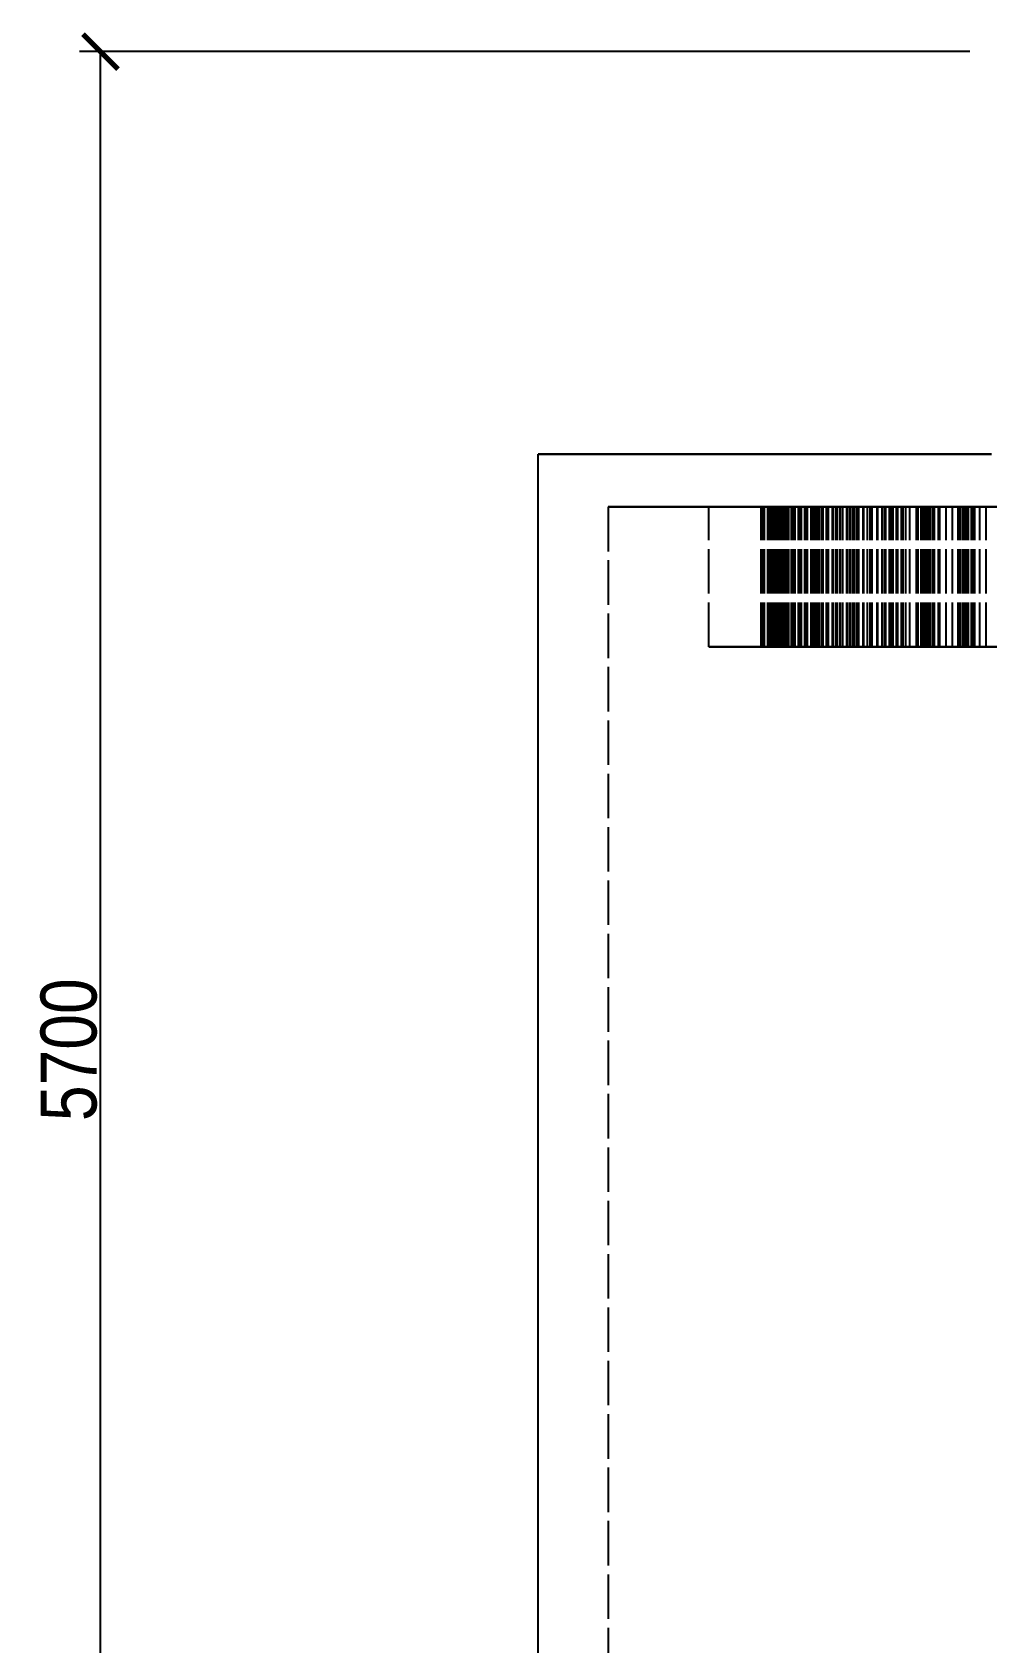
# Model space of a CAD drawing. Header units: millimetres. Extents: x -13 to 276, y -50 to 157.
# Drawn here: x -13.2 to 14.07, y 110.58 to 156.56 of the extents above; entities that cross this region are included whole.
import ezdxf

# ---------------------------------------------------------------- set-up
doc = ezdxf.new("R2010")
doc.units = ezdxf.units.MM
doc.linetypes.add('DASHED', pattern=[1.524, 1.27, -0.254])
for name, color, linetype in [('DIMS', 3, 'CONTINUOUS'), ('HIDDEN', 8, 'DASHED'), ('VISIBLE', 7, 'CONTINUOUS')]:
    doc.layers.add(name, color=color, linetype=linetype)
doc.styles.add('OpenSansCondensed-Light', font='OpenSansCondensed-Light.ttf')
doc.dimstyles.new('EZDXF', dxfattribs={"dimtxt": 0.25, "dimasz": 0.175, "dimexe": 0.375, "dimexo": 0.125, "dimgap": 0.1, "dimtad": 1, "dimlfac": 100, "dimzin": 12, "dimdsep": 46, "dimtxsty": 'OpenSansCondensed-Light', "dimblk": 'ARCHTICK', "dimcen": 2.5, "dimazin": 3, "dimtfac": 0.5, "dimtmove": 2, "dimatfit": 3})

# ---------------------------------------------------------------- blocks, each defined once
blk = doc.blocks.new('_ARCHTICK')
at = {"color": 0, "linetype": 'BYBLOCK', "const_width": 0.15}
blk.add_lwpolyline([(-0.5, -0.5), (0.5, 0.5)], dxfattribs=at)

msp = doc.modelspace()

# ---------------------------------------------------------------- linework, layer by layer
at = {"layer": 'HIDDEN'}
for points in [[(1.25, 144.51), (2.0119, 144.51), (2.77381, 144.51), (3.53571, 144.51), (4.29762, 144.51), (5.05952, 144.51), (5.82143, 144.51), (6.58333, 144.51), (7.34524, 144.51), (8.10714, 144.51), (8.86905, 144.51), (9.63095, 144.51), (10.39286, 144.51), (11.15476, 144.51), (11.91667, 144.51), (12.67857, 144.51), (13.44048, 144.51), (14.20238, 144.51)], [(14.4246, 143.01), (13.72619, 143.01), (13.02778, 143.01), (12.32937, 143.01), (11.63095, 143.01), (10.93254, 143.01), (10.23413, 143.01), (9.53571, 143.01), (8.8373, 143.01), (8.13889, 143.01), (7.44048, 143.01), (6.74206, 143.01), (6.04365, 143.01), (5.34524, 143.01), (4.64683, 143.01), (3.94841, 143.01), (3.25, 143.01)], [(3.25, 143.01), (3.94841, 143.01), (4.64683, 143.01), (5.34524, 143.01), (6.04365, 143.01), (6.74206, 143.01), (7.44048, 143.01), (8.13889, 143.01), (8.8373, 143.01), (9.53571, 143.01), (10.23413, 143.01), (10.93254, 143.01), (11.63095, 143.01), (12.32937, 143.01), (13.02778, 143.01), (13.72619, 143.01), (14.4246, 143.01)], [(3.25, 143.01), (3.25, 104.01)], [(14.625, 143.01), (14.01786, 143.01), (13.41071, 143.01), (12.80357, 143.01), (12.19643, 143.01), (11.58929, 143.01), (10.98214, 143.01), (10.375, 143.01), (9.76786, 143.01), (9.16071, 143.01), (8.55357, 143.01), (7.94643, 143.01), (7.33929, 143.01), (6.73214, 143.01), (6.125, 143.01)], [(6.125, 143.01), (6.73214, 143.01), (7.33929, 143.01), (7.94643, 143.01), (8.55357, 143.01), (9.16071, 143.01), (9.76786, 143.01), (10.375, 143.01), (10.98214, 143.01), (11.58929, 143.01), (12.19643, 143.01), (12.80357, 143.01), (13.41071, 143.01), (14.01786, 143.01), (14.625, 143.01)], [(6.125, 139.01), (6.125, 143.01)], [(7.8143, 143.01), (7.6258, 143.01)], [(7.6258, 143.01), (7.8143, 143.01)], [(7.6258, 139.01), (7.6258, 143.01)], [(7.6258, 139.01), (7.6258, 143.01)], [(7.71648, 143.01), (7.68548, 143.01)], [(7.68548, 143.01), (7.86556, 143.01)], [(7.86556, 143.01), (7.68548, 143.01)], [(7.68548, 143.01), (7.71648, 143.01)], [(7.68548, 139.01), (7.68548, 143.01)], [(7.68548, 139.01), (7.68548, 143.01)], [(7.91179, 143.01), (7.71648, 143.01)], [(7.71648, 143.01), (7.91179, 143.01)], [(7.71648, 139.01), (7.71648, 143.01)], [(7.71648, 139.01), (7.71648, 143.01)], [(8.00309, 143.01), (7.8143, 143.01)], [(7.8143, 143.01), (8.00309, 143.01)], [(7.8143, 139.01), (7.8143, 143.01)], [(7.8143, 139.01), (7.8143, 143.01)], [(7.86556, 143.01), (8.04653, 143.01)], [(8.04653, 143.01), (7.86556, 143.01)], [(7.86556, 139.01), (7.86556, 143.01)], [(7.86556, 139.01), (7.86556, 143.01)], [(7.95675, 143.01), (7.89502, 143.01)], [(7.89502, 143.01), (8.06515, 143.01)], [(8.06515, 143.01), (7.89502, 143.01)], [(7.89502, 143.01), (7.95675, 143.01)], [(7.89502, 139.01), (7.89502, 143.01)], [(7.89502, 139.01), (7.89502, 143.01)], [(8.1068, 143.01), (7.91179, 143.01)], [(7.91179, 143.01), (8.1068, 143.01)], [(7.91179, 139.01), (7.91179, 143.01)], [(7.91179, 139.01), (7.91179, 143.01)], [(8.1572, 143.01), (7.95675, 143.01)], [(7.95675, 143.01), (8.1572, 143.01)], [(7.95675, 139.01), (7.95675, 143.01)], [(7.95675, 139.01), (7.95675, 143.01)], [(8.1921, 143.01), (8.00309, 143.01)], [(8.00309, 143.01), (8.1921, 143.01)], [(8.00309, 139.01), (8.00309, 143.01)], [(8.00309, 139.01), (8.00309, 143.01)], [(8.04653, 143.01), (8.22832, 143.01)], [(8.22832, 143.01), (8.04653, 143.01)], [(8.04653, 139.01), (8.04653, 143.01)], [(8.04653, 139.01), (8.04653, 143.01)], [(8.06515, 143.01), (8.23674, 143.01)], [(8.23674, 143.01), (8.06515, 143.01)], [(8.06515, 139.01), (8.06515, 143.01)], [(8.06515, 139.01), (8.06515, 143.01)], [(8.30141, 143.01), (8.1068, 143.01)], [(8.1068, 143.01), (8.30141, 143.01)], [(8.1068, 139.01), (8.1068, 143.01)], [(8.1068, 139.01), (8.1068, 143.01)], [(8.35677, 143.01), (8.1572, 143.01)], [(8.1572, 143.01), (8.35677, 143.01)], [(8.1572, 139.01), (8.1572, 143.01)], [(8.1572, 139.01), (8.1572, 143.01)], [(8.38123, 143.01), (8.1921, 143.01)], [(8.1921, 143.01), (8.38123, 143.01)], [(8.1921, 139.01), (8.1921, 143.01)], [(8.1921, 139.01), (8.1921, 143.01)], [(8.22832, 143.01), (8.41089, 143.01)], [(8.41089, 143.01), (8.22832, 143.01)], [(8.22832, 139.01), (8.22832, 143.01)], [(8.22832, 139.01), (8.22832, 143.01)], [(8.23674, 143.01), (8.40977, 143.01)], [(8.40977, 143.01), (8.23674, 143.01)], [(8.23674, 139.01), (8.23674, 143.01)], [(8.23674, 139.01), (8.23674, 143.01)], [(8.34457, 143.01), (8.25262, 143.01)], [(8.25262, 143.01), (8.41135, 143.01)], [(8.41135, 143.01), (8.25262, 143.01)], [(8.25262, 143.01), (8.34457, 143.01)], [(8.25262, 139.01), (8.25262, 143.01)], [(8.25262, 139.01), (8.25262, 143.01)], [(8.49549, 143.01), (8.30141, 143.01)], [(8.30141, 143.01), (8.49549, 143.01)], [(8.30141, 139.01), (8.30141, 143.01)], [(8.30141, 139.01), (8.30141, 143.01)], [(8.54845, 143.01), (8.34457, 143.01)], [(8.34457, 143.01), (8.54845, 143.01)], [(8.34457, 139.01), (8.34457, 143.01)], [(8.34457, 139.01), (8.34457, 143.01)], [(8.55532, 143.01), (8.35677, 143.01)], [(8.35677, 143.01), (8.55532, 143.01)], [(8.35677, 139.01), (8.35677, 143.01)], [(8.35677, 139.01), (8.35677, 143.01)], [(8.5704, 143.01), (8.38123, 143.01)], [(8.38123, 143.01), (8.5704, 143.01)], [(8.38123, 139.01), (8.38123, 143.01)], [(8.38123, 139.01), (8.38123, 143.01)], [(8.40977, 143.01), (8.58421, 143.01)], [(8.58421, 143.01), (8.40977, 143.01)], [(8.40977, 139.01), (8.40977, 143.01)], [(8.40977, 139.01), (8.40977, 143.01)], [(8.41089, 143.01), (8.59419, 143.01)], [(8.59419, 143.01), (8.41089, 143.01)], [(8.41089, 139.01), (8.41089, 143.01)], [(8.41089, 139.01), (8.41089, 143.01)], [(8.41135, 143.01), (8.5721, 143.01)], [(8.5721, 143.01), (8.41135, 143.01)], [(8.41135, 139.01), (8.41135, 143.01)], [(8.41135, 139.01), (8.41135, 143.01)], [(8.68891, 143.01), (8.49549, 143.01)], [(8.49549, 143.01), (8.68891, 143.01)], [(8.49549, 139.01), (8.49549, 143.01)], [(8.49549, 139.01), (8.49549, 143.01)], [(8.75086, 143.01), (8.54845, 143.01)], [(8.54845, 143.01), (8.75086, 143.01)], [(8.54845, 139.01), (8.54845, 143.01)], [(8.54845, 139.01), (8.54845, 143.01)], [(8.75269, 143.01), (8.55532, 143.01)], [(8.55532, 143.01), (8.75269, 143.01)], [(8.55532, 139.01), (8.55532, 143.01)], [(8.55532, 139.01), (8.55532, 143.01)], [(8.7595, 143.01), (8.5704, 143.01)], [(8.5704, 143.01), (8.7595, 143.01)], [(8.5704, 139.01), (8.5704, 143.01)], [(8.5704, 139.01), (8.5704, 143.01)], [(8.5721, 143.01), (8.73489, 143.01)], [(8.73489, 143.01), (8.5721, 143.01)], [(8.5721, 139.01), (8.5721, 143.01)], [(8.5721, 139.01), (8.5721, 143.01)], [(8.58421, 143.01), (8.76008, 143.01)], [(8.76008, 143.01), (8.58421, 143.01)], [(8.58421, 139.01), (8.58421, 143.01)], [(8.58421, 139.01), (8.58421, 143.01)], [(8.59419, 143.01), (8.77819, 143.01)], [(8.77819, 143.01), (8.59419, 143.01)], [(8.59419, 139.01), (8.59419, 143.01)], [(8.59419, 139.01), (8.59419, 143.01)], [(8.8815, 143.01), (8.68891, 143.01)], [(8.68891, 143.01), (8.8815, 143.01)], [(8.68891, 139.01), (8.68891, 143.01)], [(8.68891, 139.01), (8.68891, 143.01)], [(8.73489, 143.01), (8.89972, 143.01)], [(8.89972, 143.01), (8.73489, 143.01)], [(8.73489, 139.01), (8.73489, 143.01)], [(8.73489, 139.01), (8.73489, 143.01)], [(8.95166, 143.01), (8.75086, 143.01)], [(8.75086, 143.01), (8.95166, 143.01)], [(8.75086, 139.01), (8.75086, 143.01)], [(8.75086, 139.01), (8.75086, 143.01)], [(8.94871, 143.01), (8.75269, 143.01)], [(8.75269, 143.01), (8.94871, 143.01)], [(8.75269, 139.01), (8.75269, 143.01)], [(8.75269, 139.01), (8.75269, 143.01)], [(8.87661, 143.01), (8.75524, 143.01)], [(8.75524, 143.01), (8.9012, 143.01)], [(8.9012, 143.01), (8.75524, 143.01)], [(8.75524, 143.01), (8.87661, 143.01)], [(8.75524, 139.01), (8.75524, 143.01)], [(8.75524, 139.01), (8.75524, 143.01)], [(8.77819, 143.01), (8.7595, 143.01)], [(8.7595, 143.01), (8.77819, 143.01)], [(8.7595, 139.01), (8.7595, 143.01)], [(8.7595, 139.01), (8.7595, 143.01)], [(8.76008, 143.01), (8.93741, 143.01)], [(8.93741, 143.01), (8.76008, 143.01)], [(8.76008, 139.01), (8.76008, 143.01)], [(8.76008, 139.01), (8.76008, 143.01)], [(8.77819, 139.01), (8.77819, 143.01)], [(8.77819, 139.01), (8.77819, 143.01)], [(9.08218, 143.01), (8.87661, 143.01)], [(8.87661, 143.01), (9.08218, 143.01)], [(8.87661, 139.01), (8.87661, 143.01)], [(8.87661, 139.01), (8.87661, 143.01)], [(8.93741, 143.01), (8.8815, 143.01)], [(8.8815, 143.01), (8.93741, 143.01)], [(8.8815, 139.01), (8.8815, 143.01)], [(8.8815, 139.01), (8.8815, 143.01)], [(8.89972, 143.01), (9.06666, 143.01)], [(9.06666, 143.01), (8.89972, 143.01)], [(8.89972, 139.01), (8.89972, 143.01)], [(8.89972, 139.01), (8.89972, 143.01)], [(8.9012, 143.01), (9.04975, 143.01)], [(9.04975, 143.01), (8.9012, 143.01)], [(8.9012, 139.01), (8.9012, 143.01)], [(8.9012, 139.01), (8.9012, 143.01)], [(8.93741, 139.01), (8.93741, 143.01)], [(8.93741, 139.01), (8.93741, 143.01)], [(9.14315, 143.01), (8.94871, 143.01)], [(8.94871, 143.01), (9.14315, 143.01)], [(8.94871, 139.01), (8.94871, 143.01)], [(8.94871, 139.01), (8.94871, 143.01)], [(9.15064, 143.01), (8.95166, 143.01)], [(8.95166, 143.01), (9.15064, 143.01)], [(8.95166, 139.01), (8.95166, 143.01)], [(8.95166, 139.01), (8.95166, 143.01)], [(9.04975, 143.01), (9.20091, 143.01)], [(9.20091, 143.01), (9.04975, 143.01)], [(9.04975, 139.01), (9.04975, 143.01)], [(9.04975, 139.01), (9.04975, 143.01)], [(9.06666, 143.01), (9.23581, 143.01)], [(9.23581, 143.01), (9.06666, 143.01)], [(9.06666, 139.01), (9.06666, 143.01)], [(9.06666, 139.01), (9.06666, 143.01)], [(9.28572, 143.01), (9.08218, 143.01)], [(9.08218, 143.01), (9.28572, 143.01)], [(9.08218, 139.01), (9.08218, 143.01)], [(9.08218, 139.01), (9.08218, 143.01)], [(9.23581, 143.01), (9.14315, 143.01)], [(9.14315, 143.01), (9.23581, 143.01)], [(9.14315, 139.01), (9.14315, 143.01)], [(9.14315, 139.01), (9.14315, 143.01)], [(9.34759, 143.01), (9.15064, 143.01)], [(9.15064, 143.01), (9.34759, 143.01)], [(9.15064, 139.01), (9.15064, 143.01)], [(9.15064, 139.01), (9.15064, 143.01)], [(9.20091, 143.01), (9.35473, 143.01)], [(9.35473, 143.01), (9.20091, 143.01)], [(9.20091, 139.01), (9.20091, 143.01)], [(9.20091, 139.01), (9.20091, 143.01)], [(9.23581, 139.01), (9.23581, 143.01)], [(9.23581, 139.01), (9.23581, 143.01)], [(9.48705, 143.01), (9.28572, 143.01)], [(9.28572, 143.01), (9.48705, 143.01)], [(9.28572, 139.01), (9.28572, 143.01)], [(9.28572, 139.01), (9.28572, 143.01)], [(9.54222, 143.01), (9.34759, 143.01)], [(9.34759, 143.01), (9.54222, 143.01)], [(9.34759, 139.01), (9.34759, 143.01)], [(9.34759, 139.01), (9.34759, 143.01)], [(9.35473, 143.01), (9.51131, 143.01)], [(9.51131, 143.01), (9.35473, 143.01)], [(9.35473, 139.01), (9.35473, 143.01)], [(9.35473, 139.01), (9.35473, 143.01)], [(9.54834, 143.01), (9.39858, 143.01)], [(9.39858, 143.01), (9.53055, 143.01)], [(9.53055, 143.01), (9.39858, 143.01)], [(9.39858, 143.01), (9.54834, 143.01)], [(9.39858, 139.01), (9.39858, 143.01)], [(9.39858, 139.01), (9.39858, 143.01)], [(9.68595, 143.01), (9.48705, 143.01)], [(9.48705, 143.01), (9.68595, 143.01)], [(9.48705, 139.01), (9.48705, 143.01)], [(9.48705, 139.01), (9.48705, 143.01)], [(9.51131, 143.01), (9.67083, 143.01)], [(9.67083, 143.01), (9.51131, 143.01)], [(9.51131, 139.01), (9.51131, 143.01)], [(9.51131, 139.01), (9.51131, 143.01)], [(9.53055, 143.01), (9.66562, 143.01)], [(9.66562, 143.01), (9.53055, 143.01)], [(9.53055, 139.01), (9.53055, 143.01)], [(9.53055, 139.01), (9.53055, 143.01)], [(9.67083, 143.01), (9.54222, 143.01)], [(9.54222, 143.01), (9.67083, 143.01)], [(9.54222, 139.01), (9.54222, 143.01)], [(9.54222, 139.01), (9.54222, 143.01)], [(9.75385, 143.01), (9.54834, 143.01)], [(9.54834, 143.01), (9.75385, 143.01)], [(9.54834, 139.01), (9.54834, 143.01)], [(9.54834, 139.01), (9.54834, 143.01)], [(9.66562, 143.01), (9.80385, 143.01)], [(9.80385, 143.01), (9.66562, 143.01)], [(9.66562, 139.01), (9.66562, 143.01)], [(9.66562, 139.01), (9.66562, 143.01)], [(9.67083, 139.01), (9.67083, 143.01)], [(9.67083, 139.01), (9.67083, 143.01)], [(9.88215, 143.01), (9.68595, 143.01)], [(9.68595, 143.01), (9.88215, 143.01)], [(9.68595, 139.01), (9.68595, 143.01)], [(9.68595, 139.01), (9.68595, 143.01)], [(9.95678, 143.01), (9.75385, 143.01)], [(9.75385, 143.01), (9.95678, 143.01)], [(9.75385, 139.01), (9.75385, 143.01)], [(9.75385, 139.01), (9.75385, 143.01)], [(9.80385, 143.01), (9.94535, 143.01)], [(9.94535, 143.01), (9.80385, 143.01)], [(9.80385, 139.01), (9.80385, 143.01)], [(9.80385, 139.01), (9.80385, 143.01)], [(10.0753, 143.01), (9.88215, 143.01)], [(9.88215, 143.01), (10.0753, 143.01)], [(9.88215, 139.01), (9.88215, 143.01)], [(9.88215, 139.01), (9.88215, 143.01)], [(9.94535, 143.01), (10.09024, 143.01)], [(10.09024, 143.01), (9.94535, 143.01)], [(9.94535, 139.01), (9.94535, 143.01)], [(9.94535, 139.01), (9.94535, 143.01)], [(10.15693, 143.01), (9.95678, 143.01)], [(9.95678, 143.01), (10.15693, 143.01)], [(9.95678, 139.01), (9.95678, 143.01)], [(9.95678, 139.01), (9.95678, 143.01)], [(10.23877, 143.01), (10.0753, 143.01)], [(10.0753, 143.01), (10.23877, 143.01)], [(10.0753, 139.01), (10.0753, 143.01)], [(10.0753, 139.01), (10.0753, 143.01)], [(10.09024, 143.01), (10.23877, 143.01)], [(10.23877, 143.01), (10.09024, 143.01)], [(10.09024, 139.01), (10.09024, 143.01)], [(10.09024, 139.01), (10.09024, 143.01)], [(10.35404, 143.01), (10.15693, 143.01)], [(10.15693, 143.01), (10.35404, 143.01)], [(10.15693, 139.01), (10.15693, 143.01)], [(10.15693, 139.01), (10.15693, 143.01)], [(10.35404, 143.01), (10.17717, 143.01)], [(10.17717, 143.01), (10.294, 143.01)], [(10.294, 143.01), (10.17717, 143.01)], [(10.17717, 143.01), (10.35404, 143.01)], [(10.17717, 139.01), (10.17717, 143.01)], [(10.17717, 139.01), (10.17717, 143.01)], [(10.23877, 139.01), (10.23877, 143.01)], [(10.23877, 139.01), (10.23877, 143.01)], [(10.294, 143.01), (10.41445, 143.01)], [(10.41445, 143.01), (10.294, 143.01)], [(10.294, 139.01), (10.294, 143.01)], [(10.294, 139.01), (10.294, 143.01)], [(10.55774, 143.01), (10.35404, 143.01)], [(10.54782, 143.01), (10.35404, 143.01)], [(10.35404, 143.01), (10.54782, 143.01)], [(10.35404, 143.01), (10.55774, 143.01)], [(10.35404, 139.01), (10.35404, 143.01)], [(10.35404, 139.01), (10.35404, 143.01)], [(10.35404, 139.01), (10.35404, 143.01)], [(10.35404, 139.01), (10.35404, 143.01)], [(10.41445, 143.01), (10.53858, 143.01)], [(10.53858, 143.01), (10.41445, 143.01)], [(10.41445, 139.01), (10.41445, 143.01)], [(10.41445, 139.01), (10.41445, 143.01)], [(10.53858, 143.01), (10.66654, 143.01)], [(10.66654, 143.01), (10.53858, 143.01)], [(10.53858, 139.01), (10.53858, 143.01)], [(10.53858, 139.01), (10.53858, 143.01)], [(10.73785, 143.01), (10.54782, 143.01)], [(10.54782, 143.01), (10.73785, 143.01)], [(10.54782, 139.01), (10.54782, 143.01)], [(10.54782, 139.01), (10.54782, 143.01)], [(10.75832, 143.01), (10.55774, 143.01)], [(10.55774, 143.01), (10.75832, 143.01)], [(10.55774, 139.01), (10.55774, 143.01)], [(10.55774, 139.01), (10.55774, 143.01)], [(10.66654, 143.01), (10.79851, 143.01)], [(10.79851, 143.01), (10.66654, 143.01)], [(10.66654, 139.01), (10.66654, 143.01)], [(10.66654, 139.01), (10.66654, 143.01)], [(10.93478, 143.01), (10.73785, 143.01)], [(10.73785, 143.01), (10.93478, 143.01)], [(10.73785, 139.01), (10.73785, 143.01)], [(10.73785, 139.01), (10.73785, 143.01)], [(10.95557, 143.01), (10.75832, 143.01)], [(10.75832, 143.01), (10.95557, 143.01)], [(10.75832, 139.01), (10.75832, 143.01)], [(10.75832, 139.01), (10.75832, 143.01)], [(10.79851, 143.01), (10.93478, 143.01)], [(10.93478, 143.01), (10.79851, 143.01)], [(10.79851, 139.01), (10.79851, 143.01)], [(10.79851, 139.01), (10.79851, 143.01)], [(10.93478, 139.01), (10.93478, 143.01)], [(10.93478, 139.01), (10.93478, 143.01)], [(11.14922, 143.01), (10.95557, 143.01)], [(10.95557, 143.01), (11.14922, 143.01)], [(10.95557, 139.01), (10.95557, 143.01)], [(10.95557, 139.01), (10.95557, 143.01)], [(11.28682, 143.01), (11.08435, 143.01)], [(11.08435, 143.01), (11.18505, 143.01)], [(11.18505, 143.01), (11.08435, 143.01)], [(11.08435, 143.01), (11.28682, 143.01)], [(11.08435, 139.01), (11.08435, 143.01)], [(11.08435, 139.01), (11.08435, 143.01)], [(11.33892, 143.01), (11.14922, 143.01)], [(11.14922, 143.01), (11.33892, 143.01)], [(11.14922, 139.01), (11.14922, 143.01)], [(11.14922, 139.01), (11.14922, 143.01)], [(11.18505, 143.01), (11.28984, 143.01)], [(11.28984, 143.01), (11.18505, 143.01)], [(11.18505, 139.01), (11.18505, 143.01)], [(11.18505, 139.01), (11.18505, 143.01)], [(11.48697, 143.01), (11.28682, 143.01)], [(11.28682, 143.01), (11.48697, 143.01)], [(11.28682, 139.01), (11.28682, 143.01)], [(11.28682, 139.01), (11.28682, 143.01)], [(11.28984, 143.01), (11.39882, 143.01)], [(11.39882, 143.01), (11.28984, 143.01)], [(11.28984, 139.01), (11.28984, 143.01)], [(11.28984, 139.01), (11.28984, 143.01)], [(11.52421, 143.01), (11.33892, 143.01)], [(11.33892, 143.01), (11.52421, 143.01)], [(11.33892, 139.01), (11.33892, 143.01)], [(11.33892, 139.01), (11.33892, 143.01)], [(11.39882, 143.01), (11.51215, 143.01)], [(11.51215, 143.01), (11.39882, 143.01)], [(11.39882, 139.01), (11.39882, 143.01)], [(11.39882, 139.01), (11.39882, 143.01)], [(11.6835, 143.01), (11.48697, 143.01)], [(11.48697, 143.01), (11.6835, 143.01)], [(11.48697, 139.01), (11.48697, 143.01)], [(11.48697, 139.01), (11.48697, 143.01)], [(11.51215, 143.01), (11.63007, 143.01)], [(11.63007, 143.01), (11.51215, 143.01)], [(11.51215, 139.01), (11.51215, 143.01)], [(11.51215, 139.01), (11.51215, 143.01)], [(11.75292, 143.01), (11.52421, 143.01)], [(11.52421, 143.01), (11.75292, 143.01)], [(11.52421, 139.01), (11.52421, 143.01)], [(11.52421, 139.01), (11.52421, 143.01)], [(11.63007, 143.01), (11.75292, 143.01)], [(11.75292, 143.01), (11.63007, 143.01)], [(11.63007, 139.01), (11.63007, 143.01)], [(11.63007, 139.01), (11.63007, 143.01)], [(11.87618, 143.01), (11.6835, 143.01)], [(11.6835, 143.01), (11.87618, 143.01)], [(11.6835, 139.01), (11.6835, 143.01)], [(11.6835, 139.01), (11.6835, 143.01)], [(11.75292, 139.01), (11.75292, 143.01)], [(11.75292, 139.01), (11.75292, 143.01)], [(12.06471, 143.01), (11.87618, 143.01)], [(11.87618, 143.01), (12.06471, 143.01)], [(11.87618, 139.01), (11.87618, 143.01)], [(11.87618, 139.01), (11.87618, 143.01)], [(12.24871, 143.01), (12.06471, 143.01)], [(12.06471, 143.01), (12.24871, 143.01)], [(12.06471, 139.01), (12.06471, 143.01)], [(12.06471, 139.01), (12.06471, 143.01)], [(12.33874, 143.01), (12.11238, 143.01)], [(12.11238, 143.01), (12.19611, 143.01)], [(12.19611, 143.01), (12.11238, 143.01)], [(12.11238, 143.01), (12.33874, 143.01)], [(12.11238, 139.01), (12.11238, 143.01)], [(12.11238, 139.01), (12.11238, 143.01)], [(12.19611, 143.01), (12.28435, 143.01)], [(12.28435, 143.01), (12.19611, 143.01)], [(12.19611, 139.01), (12.19611, 143.01)], [(12.19611, 139.01), (12.19611, 143.01)], [(12.42767, 143.01), (12.24871, 143.01)], [(12.24871, 143.01), (12.42767, 143.01)], [(12.24871, 139.01), (12.24871, 143.01)], [(12.24871, 139.01), (12.24871, 143.01)], [(12.28435, 143.01), (12.37724, 143.01)], [(12.37724, 143.01), (12.28435, 143.01)], [(12.28435, 139.01), (12.28435, 143.01)], [(12.28435, 139.01), (12.28435, 143.01)], [(12.53362, 143.01), (12.33874, 143.01)], [(12.33874, 143.01), (12.53362, 143.01)], [(12.33874, 139.01), (12.33874, 143.01)], [(12.33874, 139.01), (12.33874, 143.01)], [(12.37724, 143.01), (12.47497, 143.01)], [(12.47497, 143.01), (12.37724, 143.01)], [(12.37724, 139.01), (12.37724, 143.01)], [(12.37724, 139.01), (12.37724, 143.01)], [(12.68622, 143.01), (12.42767, 143.01)], [(12.42767, 143.01), (12.68622, 143.01)], [(12.42767, 139.01), (12.42767, 143.01)], [(12.42767, 139.01), (12.42767, 143.01)], [(12.47497, 143.01), (12.57783, 143.01)], [(12.57783, 143.01), (12.47497, 143.01)], [(12.47497, 139.01), (12.47497, 143.01)], [(12.47497, 139.01), (12.47497, 143.01)], [(12.72442, 143.01), (12.53362, 143.01)], [(12.53362, 143.01), (12.72442, 143.01)], [(12.53362, 139.01), (12.53362, 143.01)], [(12.53362, 139.01), (12.53362, 143.01)], [(12.57783, 143.01), (12.68622, 143.01)], [(12.68622, 143.01), (12.57783, 143.01)], [(12.57783, 139.01), (12.57783, 143.01)], [(12.57783, 139.01), (12.57783, 143.01)], [(12.68622, 139.01), (12.68622, 143.01)], [(12.68622, 139.01), (12.68622, 143.01)], [(12.91088, 143.01), (12.72442, 143.01)], [(12.72442, 143.01), (12.91088, 143.01)], [(12.72442, 139.01), (12.72442, 143.01)], [(12.72442, 139.01), (12.72442, 143.01)], [(13.09268, 143.01), (12.91088, 143.01)], [(12.91088, 143.01), (13.09268, 143.01)], [(12.91088, 139.01), (12.91088, 143.01)], [(12.91088, 139.01), (12.91088, 143.01)], [(13.26942, 143.01), (13.09268, 143.01)], [(13.09268, 143.01), (13.26942, 143.01)], [(13.09268, 139.01), (13.09268, 143.01)], [(13.09268, 139.01), (13.09268, 143.01)], [(13.5008, 143.01), (13.25251, 143.01)], [(13.25251, 143.01), (13.31853, 143.01)], [(13.31853, 143.01), (13.25251, 143.01)], [(13.25251, 143.01), (13.5008, 143.01)], [(13.25251, 139.01), (13.25251, 143.01)], [(13.25251, 139.01), (13.25251, 143.01)], [(13.44053, 143.01), (13.26942, 143.01)], [(13.26942, 143.01), (13.44053, 143.01)], [(13.26942, 139.01), (13.26942, 143.01)], [(13.26942, 139.01), (13.26942, 143.01)], [(13.31853, 143.01), (13.38946, 143.01)], [(13.38946, 143.01), (13.31853, 143.01)], [(13.31853, 139.01), (13.31853, 143.01)], [(13.31853, 139.01), (13.31853, 143.01)], [(13.38946, 143.01), (13.46548, 143.01)], [(13.46548, 143.01), (13.38946, 143.01)], [(13.38946, 139.01), (13.38946, 143.01)], [(13.38946, 139.01), (13.38946, 143.01)], [(13.7267, 143.01), (13.44053, 143.01)], [(13.44053, 143.01), (13.7267, 143.01)], [(13.44053, 139.01), (13.44053, 143.01)], [(13.44053, 139.01), (13.44053, 143.01)], [(13.46548, 143.01), (13.54679, 143.01)], [(13.54679, 143.01), (13.46548, 143.01)], [(13.46548, 139.01), (13.46548, 143.01)], [(13.46548, 139.01), (13.46548, 143.01)], [(13.68876, 143.01), (13.5008, 143.01)], [(13.5008, 143.01), (13.68876, 143.01)], [(13.5008, 139.01), (13.5008, 143.01)], [(13.5008, 139.01), (13.5008, 143.01)], [(13.54679, 143.01), (13.63371, 143.01)], [(13.63371, 143.01), (13.54679, 143.01)], [(13.54679, 139.01), (13.54679, 143.01)], [(13.54679, 139.01), (13.54679, 143.01)], [(13.63371, 143.01), (13.7267, 143.01)], [(13.7267, 143.01), (13.63371, 143.01)], [(13.63371, 139.01), (13.63371, 143.01)], [(13.63371, 139.01), (13.63371, 143.01)], [(13.8722, 143.01), (13.68876, 143.01)], [(13.68876, 143.01), (13.8722, 143.01)], [(13.68876, 139.01), (13.68876, 143.01)], [(13.68876, 139.01), (13.68876, 143.01)], [(13.7267, 139.01), (13.7267, 143.01)], [(13.7267, 139.01), (13.7267, 143.01)], [(14.05085, 143.01), (13.8722, 143.01)], [(13.8722, 143.01), (14.05085, 143.01)], [(13.8722, 139.01), (13.8722, 143.01)], [(13.8722, 139.01), (13.8722, 143.01)], [(14.22438, 143.01), (14.05085, 143.01)], [(14.05085, 143.01), (14.22438, 143.01)], [(14.05085, 139.01), (14.05085, 143.01)], [(14.05085, 139.01), (14.05085, 143.01)], [(14.625, 139.01), (14.01786, 139.01), (13.41071, 139.01), (12.80357, 139.01), (12.19643, 139.01), (11.58929, 139.01), (10.98214, 139.01), (10.375, 139.01), (9.76786, 139.01), (9.16071, 139.01), (8.55357, 139.01), (7.94643, 139.01), (7.33929, 139.01), (6.73214, 139.01), (6.125, 139.01)], [(6.125, 139.01), (6.73214, 139.01), (7.33929, 139.01), (7.94643, 139.01), (8.55357, 139.01), (9.16071, 139.01), (9.76786, 139.01), (10.375, 139.01), (10.98214, 139.01), (11.58929, 139.01), (12.19643, 139.01), (12.80357, 139.01), (13.41071, 139.01), (14.01786, 139.01), (14.625, 139.01)], [(7.8143, 139.01), (7.6258, 139.01)], [(7.6258, 139.01), (7.8143, 139.01)], [(7.71648, 139.01), (7.68548, 139.01)], [(7.68548, 139.01), (7.86556, 139.01)], [(7.86556, 139.01), (7.68548, 139.01)], [(7.68548, 139.01), (7.71648, 139.01)], [(7.91179, 139.01), (7.71648, 139.01)], [(7.71648, 139.01), (7.91179, 139.01)], [(8.00309, 139.01), (7.8143, 139.01)], [(7.8143, 139.01), (8.00309, 139.01)], [(7.86556, 139.01), (8.04653, 139.01)], [(8.04653, 139.01), (7.86556, 139.01)], [(7.95675, 139.01), (7.89502, 139.01)], [(7.89502, 139.01), (8.06515, 139.01)], [(8.06515, 139.01), (7.89502, 139.01)], [(7.89502, 139.01), (7.95675, 139.01)], [(8.1068, 139.01), (7.91179, 139.01)], [(7.91179, 139.01), (8.1068, 139.01)], [(8.1572, 139.01), (7.95675, 139.01)], [(7.95675, 139.01), (8.1572, 139.01)], [(8.1921, 139.01), (8.00309, 139.01)], [(8.00309, 139.01), (8.1921, 139.01)], [(8.04653, 139.01), (8.22832, 139.01)], [(8.22832, 139.01), (8.04653, 139.01)], [(8.06515, 139.01), (8.23674, 139.01)], [(8.23674, 139.01), (8.06515, 139.01)], [(8.30141, 139.01), (8.1068, 139.01)], [(8.1068, 139.01), (8.30141, 139.01)], [(8.35677, 139.01), (8.1572, 139.01)], [(8.1572, 139.01), (8.35677, 139.01)], [(8.38123, 139.01), (8.1921, 139.01)], [(8.1921, 139.01), (8.38123, 139.01)], [(8.22832, 139.01), (8.41089, 139.01)], [(8.41089, 139.01), (8.22832, 139.01)], [(8.23674, 139.01), (8.40977, 139.01)], [(8.40977, 139.01), (8.23674, 139.01)], [(8.34457, 139.01), (8.25262, 139.01)], [(8.25262, 139.01), (8.41135, 139.01)], [(8.41135, 139.01), (8.25262, 139.01)], [(8.25262, 139.01), (8.34457, 139.01)], [(8.49549, 139.01), (8.30141, 139.01)], [(8.30141, 139.01), (8.49549, 139.01)], [(8.54845, 139.01), (8.34457, 139.01)], [(8.34457, 139.01), (8.54845, 139.01)], [(8.55532, 139.01), (8.35677, 139.01)], [(8.35677, 139.01), (8.55532, 139.01)], [(8.5704, 139.01), (8.38123, 139.01)], [(8.38123, 139.01), (8.5704, 139.01)], [(8.40977, 139.01), (8.58421, 139.01)], [(8.58421, 139.01), (8.40977, 139.01)], [(8.41089, 139.01), (8.59419, 139.01)], [(8.59419, 139.01), (8.41089, 139.01)], [(8.41135, 139.01), (8.5721, 139.01)], [(8.5721, 139.01), (8.41135, 139.01)], [(8.68891, 139.01), (8.49549, 139.01)], [(8.49549, 139.01), (8.68891, 139.01)], [(8.75086, 139.01), (8.54845, 139.01)], [(8.54845, 139.01), (8.75086, 139.01)], [(8.75269, 139.01), (8.55532, 139.01)], [(8.55532, 139.01), (8.75269, 139.01)], [(8.7595, 139.01), (8.5704, 139.01)], [(8.5704, 139.01), (8.7595, 139.01)], [(8.5721, 139.01), (8.73489, 139.01)], [(8.73489, 139.01), (8.5721, 139.01)], [(8.58421, 139.01), (8.76008, 139.01)], [(8.76008, 139.01), (8.58421, 139.01)], [(8.59419, 139.01), (8.77819, 139.01)], [(8.77819, 139.01), (8.59419, 139.01)], [(8.8815, 139.01), (8.68891, 139.01)], [(8.68891, 139.01), (8.8815, 139.01)], [(8.73489, 139.01), (8.89972, 139.01)], [(8.89972, 139.01), (8.73489, 139.01)], [(8.95166, 139.01), (8.75086, 139.01)], [(8.75086, 139.01), (8.95166, 139.01)], [(8.94871, 139.01), (8.75269, 139.01)], [(8.75269, 139.01), (8.94871, 139.01)], [(8.87661, 139.01), (8.75524, 139.01)], [(8.75524, 139.01), (8.9012, 139.01)], [(8.9012, 139.01), (8.75524, 139.01)], [(8.75524, 139.01), (8.87661, 139.01)], [(8.77819, 139.01), (8.7595, 139.01)], [(8.7595, 139.01), (8.77819, 139.01)], [(8.76008, 139.01), (8.93741, 139.01)], [(8.93741, 139.01), (8.76008, 139.01)], [(9.08218, 139.01), (8.87661, 139.01)], [(8.87661, 139.01), (9.08218, 139.01)], [(8.93741, 139.01), (8.8815, 139.01)], [(8.8815, 139.01), (8.93741, 139.01)], [(8.89972, 139.01), (9.06666, 139.01)], [(9.06666, 139.01), (8.89972, 139.01)], [(8.9012, 139.01), (9.04975, 139.01)], [(9.04975, 139.01), (8.9012, 139.01)], [(9.14315, 139.01), (8.94871, 139.01)], [(8.94871, 139.01), (9.14315, 139.01)], [(9.15064, 139.01), (8.95166, 139.01)], [(8.95166, 139.01), (9.15064, 139.01)], [(9.04975, 139.01), (9.20091, 139.01)], [(9.20091, 139.01), (9.04975, 139.01)], [(9.06666, 139.01), (9.23581, 139.01)], [(9.23581, 139.01), (9.06666, 139.01)], [(9.28572, 139.01), (9.08218, 139.01)], [(9.08218, 139.01), (9.28572, 139.01)], [(9.23581, 139.01), (9.14315, 139.01)], [(9.14315, 139.01), (9.23581, 139.01)], [(9.34759, 139.01), (9.15064, 139.01)], [(9.15064, 139.01), (9.34759, 139.01)], [(9.20091, 139.01), (9.35473, 139.01)], [(9.35473, 139.01), (9.20091, 139.01)], [(9.48705, 139.01), (9.28572, 139.01)], [(9.28572, 139.01), (9.48705, 139.01)], [(9.54222, 139.01), (9.34759, 139.01)], [(9.34759, 139.01), (9.54222, 139.01)], [(9.35473, 139.01), (9.51131, 139.01)], [(9.51131, 139.01), (9.35473, 139.01)], [(9.54834, 139.01), (9.39858, 139.01)], [(9.39858, 139.01), (9.53055, 139.01)], [(9.53055, 139.01), (9.39858, 139.01)], [(9.39858, 139.01), (9.54834, 139.01)], [(9.68595, 139.01), (9.48705, 139.01)], [(9.48705, 139.01), (9.68595, 139.01)], [(9.51131, 139.01), (9.67083, 139.01)], [(9.67083, 139.01), (9.51131, 139.01)], [(9.53055, 139.01), (9.66562, 139.01)], [(9.66562, 139.01), (9.53055, 139.01)], [(9.67083, 139.01), (9.54222, 139.01)], [(9.54222, 139.01), (9.67083, 139.01)], [(9.75385, 139.01), (9.54834, 139.01)], [(9.54834, 139.01), (9.75385, 139.01)], [(9.66562, 139.01), (9.80385, 139.01)], [(9.80385, 139.01), (9.66562, 139.01)], [(9.88215, 139.01), (9.68595, 139.01)], [(9.68595, 139.01), (9.88215, 139.01)], [(9.95678, 139.01), (9.75385, 139.01)], [(9.75385, 139.01), (9.95678, 139.01)], [(9.80385, 139.01), (9.94535, 139.01)], [(9.94535, 139.01), (9.80385, 139.01)], [(10.0753, 139.01), (9.88215, 139.01)], [(9.88215, 139.01), (10.0753, 139.01)], [(9.94535, 139.01), (10.09024, 139.01)], [(10.09024, 139.01), (9.94535, 139.01)], [(10.15693, 139.01), (9.95678, 139.01)], [(9.95678, 139.01), (10.15693, 139.01)], [(10.23877, 139.01), (10.0753, 139.01)], [(10.0753, 139.01), (10.23877, 139.01)], [(10.09024, 139.01), (10.23877, 139.01)], [(10.23877, 139.01), (10.09024, 139.01)], [(10.35404, 139.01), (10.15693, 139.01)], [(10.15693, 139.01), (10.35404, 139.01)], [(10.35404, 139.01), (10.17717, 139.01)], [(10.17717, 139.01), (10.294, 139.01)], [(10.294, 139.01), (10.17717, 139.01)], [(10.17717, 139.01), (10.35404, 139.01)], [(10.294, 139.01), (10.41445, 139.01)], [(10.41445, 139.01), (10.294, 139.01)], [(10.55774, 139.01), (10.35404, 139.01)], [(10.54782, 139.01), (10.35404, 139.01)], [(10.35404, 139.01), (10.54782, 139.01)], [(10.35404, 139.01), (10.55774, 139.01)], [(10.41445, 139.01), (10.53858, 139.01)], [(10.53858, 139.01), (10.41445, 139.01)], [(10.53858, 139.01), (10.66654, 139.01)], [(10.66654, 139.01), (10.53858, 139.01)], [(10.73785, 139.01), (10.54782, 139.01)], [(10.54782, 139.01), (10.73785, 139.01)], [(10.75832, 139.01), (10.55774, 139.01)], [(10.55774, 139.01), (10.75832, 139.01)], [(10.66654, 139.01), (10.79851, 139.01)], [(10.79851, 139.01), (10.66654, 139.01)], [(10.93478, 139.01), (10.73785, 139.01)], [(10.73785, 139.01), (10.93478, 139.01)], [(10.95557, 139.01), (10.75832, 139.01)], [(10.75832, 139.01), (10.95557, 139.01)], [(10.79851, 139.01), (10.93478, 139.01)], [(10.93478, 139.01), (10.79851, 139.01)], [(11.14922, 139.01), (10.95557, 139.01)], [(10.95557, 139.01), (11.14922, 139.01)], [(11.28682, 139.01), (11.08435, 139.01)], [(11.08435, 139.01), (11.18505, 139.01)], [(11.18505, 139.01), (11.08435, 139.01)], [(11.08435, 139.01), (11.28682, 139.01)], [(11.33892, 139.01), (11.14922, 139.01)], [(11.14922, 139.01), (11.33892, 139.01)], [(11.18505, 139.01), (11.28984, 139.01)], [(11.28984, 139.01), (11.18505, 139.01)], [(11.48697, 139.01), (11.28682, 139.01)], [(11.28682, 139.01), (11.48697, 139.01)], [(11.28984, 139.01), (11.39882, 139.01)], [(11.39882, 139.01), (11.28984, 139.01)], [(11.52421, 139.01), (11.33892, 139.01)], [(11.33892, 139.01), (11.52421, 139.01)], [(11.39882, 139.01), (11.51215, 139.01)], [(11.51215, 139.01), (11.39882, 139.01)], [(11.6835, 139.01), (11.48697, 139.01)], [(11.48697, 139.01), (11.6835, 139.01)], [(11.51215, 139.01), (11.63007, 139.01)], [(11.63007, 139.01), (11.51215, 139.01)], [(11.75292, 139.01), (11.52421, 139.01)], [(11.52421, 139.01), (11.75292, 139.01)], [(11.63007, 139.01), (11.75292, 139.01)], [(11.75292, 139.01), (11.63007, 139.01)], [(11.87618, 139.01), (11.6835, 139.01)], [(11.6835, 139.01), (11.87618, 139.01)], [(12.06471, 139.01), (11.87618, 139.01)], [(11.87618, 139.01), (12.06471, 139.01)], [(12.24871, 139.01), (12.06471, 139.01)], [(12.06471, 139.01), (12.24871, 139.01)], [(12.33874, 139.01), (12.11238, 139.01)], [(12.11238, 139.01), (12.19611, 139.01)], [(12.19611, 139.01), (12.11238, 139.01)], [(12.11238, 139.01), (12.33874, 139.01)], [(12.19611, 139.01), (12.28435, 139.01)], [(12.28435, 139.01), (12.19611, 139.01)], [(12.42767, 139.01), (12.24871, 139.01)], [(12.24871, 139.01), (12.42767, 139.01)], [(12.28435, 139.01), (12.37724, 139.01)], [(12.37724, 139.01), (12.28435, 139.01)], [(12.53362, 139.01), (12.33874, 139.01)], [(12.33874, 139.01), (12.53362, 139.01)], [(12.37724, 139.01), (12.47497, 139.01)], [(12.47497, 139.01), (12.37724, 139.01)], [(12.68622, 139.01), (12.42767, 139.01)], [(12.42767, 139.01), (12.68622, 139.01)], [(12.47497, 139.01), (12.57783, 139.01)], [(12.57783, 139.01), (12.47497, 139.01)], [(12.72442, 139.01), (12.53362, 139.01)], [(12.53362, 139.01), (12.72442, 139.01)], [(12.57783, 139.01), (12.68622, 139.01)], [(12.68622, 139.01), (12.57783, 139.01)], [(12.91088, 139.01), (12.72442, 139.01)], [(12.72442, 139.01), (12.91088, 139.01)], [(13.09268, 139.01), (12.91088, 139.01)], [(12.91088, 139.01), (13.09268, 139.01)], [(13.26942, 139.01), (13.09268, 139.01)], [(13.09268, 139.01), (13.26942, 139.01)], [(13.5008, 139.01), (13.25251, 139.01)], [(13.25251, 139.01), (13.31853, 139.01)], [(13.31853, 139.01), (13.25251, 139.01)], [(13.25251, 139.01), (13.5008, 139.01)], [(13.44053, 139.01), (13.26942, 139.01)], [(13.26942, 139.01), (13.44053, 139.01)], [(13.31853, 139.01), (13.38946, 139.01)], [(13.38946, 139.01), (13.31853, 139.01)], [(13.38946, 139.01), (13.46548, 139.01)], [(13.46548, 139.01), (13.38946, 139.01)], [(13.7267, 139.01), (13.44053, 139.01)], [(13.44053, 139.01), (13.7267, 139.01)], [(13.46548, 139.01), (13.54679, 139.01)], [(13.54679, 139.01), (13.46548, 139.01)], [(13.68876, 139.01), (13.5008, 139.01)], [(13.5008, 139.01), (13.68876, 139.01)], [(13.54679, 139.01), (13.63371, 139.01)], [(13.63371, 139.01), (13.54679, 139.01)], [(13.63371, 139.01), (13.7267, 139.01)], [(13.7267, 139.01), (13.63371, 139.01)], [(13.8722, 139.01), (13.68876, 139.01)], [(13.68876, 139.01), (13.8722, 139.01)], [(14.05085, 139.01), (13.8722, 139.01)], [(13.8722, 139.01), (14.05085, 139.01)], [(14.22438, 139.01), (14.05085, 139.01)], [(14.05085, 139.01), (14.22438, 139.01)]]:
    msp.add_lwpolyline(points, dxfattribs=at)
at = {"layer": 'VISIBLE'}
for points in [[(14.20238, 144.51), (13.44048, 144.51), (12.67857, 144.51), (11.91667, 144.51), (11.15476, 144.51), (10.39286, 144.51), (9.63095, 144.51), (8.86905, 144.51), (8.10714, 144.51), (7.34524, 144.51), (6.58333, 144.51), (5.82143, 144.51), (5.05952, 144.51), (4.29762, 144.51), (3.53571, 144.51), (2.77381, 144.51), (2.0119, 144.51), (1.25, 144.51)], [(1.25, 104.01), (1.25, 144.51)]]:
    msp.add_lwpolyline(points, dxfattribs=at)

# ---------------------------------------------------------------- dimensions: what is measured, and where the dimension line sits
at = {"layer": 'DIMS'}
msp.add_linear_dim(base=(-11.25, 99.01), p1=(14.09, 99.01), p2=(14.09, 156.01), angle=90, dimstyle='EZDXF', override={"dimtxt": 1.6, "dimasz": 1, "dimexe": 0.6, "dimexo": 0.5, "dimdec": 2}, dxfattribs=at).render()

doc.saveas('drawing.dxf')
